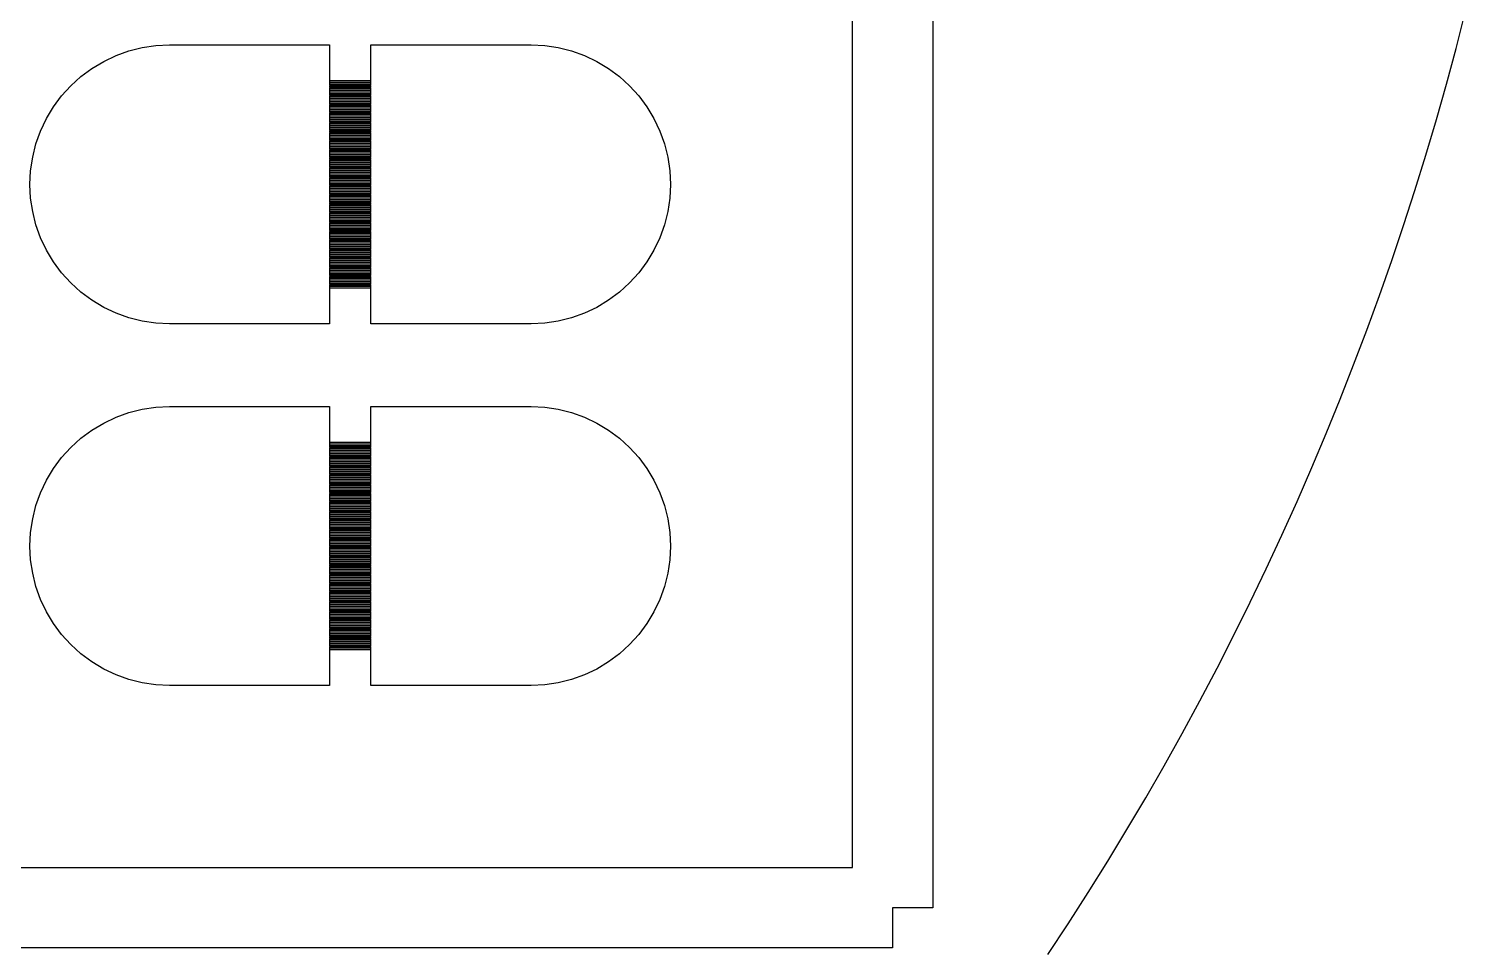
# Model space of a CAD drawing. Extents: x -21 to 129, y -39 to 111.
# Drawn here: x 91 to 126.75, y -5.58 to 17.37 of the extents above; entities that cross this region are included whole.
import ezdxf

# ---------------------------------------------------------------- set-up
doc = ezdxf.new("R2010")
doc.units = 0

msp = doc.modelspace()

# ---------------------------------------------------------------- linework, layer by layer
for p, q in [((113.5, 76.5), (113.5, -4.5)), ((111.5, -3.5), (111.5, 75.5)), ((126.523, 16.8851), (126.752, 17.7765)), ((93.1721, 16.7059), (93.4927, 16.8206)), ((93.4927, 16.8206), (93.823, 16.9033)), ((93.823, 16.9033), (94.1599, 16.9533)), ((94.1599, 16.9533), (94.5, 16.97)), ((94.5, 16.97), (98.485, 16.97)), ((98.485, 16.97), (98.485, 16.085)), ((99.515, 16.085), (99.515, 16.97)), ((99.515, 16.97), (103.5, 16.97)), ((103.5, 16.97), (103.84, 16.9533)), ((103.84, 16.9533), (104.177, 16.9033)), ((104.177, 16.9033), (104.507, 16.8206)), ((104.507, 16.8206), (104.828, 16.7059)), ((126.283, 15.9965), (126.523, 16.8851)), ((92.5722, 16.3852), (92.8643, 16.5603)), ((92.8643, 16.5603), (93.1721, 16.7059)), ((104.828, 16.7059), (105.136, 16.5603)), ((105.136, 16.5603), (105.428, 16.3852)), ((92.0463, 15.9537), (92.2987, 16.1823)), ((92.2987, 16.1823), (92.5722, 16.3852)), ((105.428, 16.3852), (105.701, 16.1823)), ((105.701, 16.1823), (105.954, 15.9537)), ((91.8177, 15.7013), (92.0463, 15.9537)), ((98.485, 16.085), (99.515, 16.085)), ((99.515, 16.075), (98.485, 16.075)), ((98.485, 16.075), (98.485, 16.045)), ((98.485, 16.045), (99.515, 16.045)), ((99.515, 16.035), (98.485, 16.035)), ((98.485, 16.035), (98.485, 16.005)), ((98.485, 16.005), (99.515, 16.005)), ((99.515, 15.995), (98.485, 15.995)), ((98.485, 15.995), (98.485, 15.965)), ((98.485, 15.965), (99.515, 15.965)), ((99.515, 15.955), (98.485, 15.955)), ((98.485, 15.955), (98.485, 15.925)), ((98.485, 15.925), (99.515, 15.925)), ((99.515, 15.915), (98.485, 15.915)), ((98.485, 15.915), (98.485, 15.885)), ((98.485, 15.885), (99.515, 15.885)), ((99.515, 15.875), (98.485, 15.875)), ((98.485, 15.875), (98.485, 15.845)), ((98.485, 15.845), (99.515, 15.845)), ((99.515, 15.835), (98.485, 15.835)), ((98.485, 15.835), (98.485, 15.805)), ((98.485, 15.805), (99.515, 15.805)), ((99.515, 15.795), (98.485, 15.795)), ((98.485, 15.795), (98.485, 15.765)), ((98.485, 15.765), (99.515, 15.765)), ((99.515, 15.755), (98.485, 15.755)), ((98.485, 15.755), (98.485, 15.725)), ((99.515, 16.045), (99.515, 16.075)), ((99.515, 16.005), (99.515, 16.035)), ((99.515, 15.965), (99.515, 15.995)), ((99.515, 15.925), (99.515, 15.955)), ((99.515, 15.885), (99.515, 15.915)), ((99.515, 15.845), (99.515, 15.875)), ((99.515, 15.805), (99.515, 15.835)), ((99.515, 15.765), (99.515, 15.795)), ((99.515, 15.725), (99.515, 15.755)), ((105.954, 15.9537), (106.182, 15.7013)), ((126.032, 15.111), (126.283, 15.9965)), ((91.4397, 15.1357), (91.6148, 15.4278)), ((91.6148, 15.4278), (91.8177, 15.7013)), ((98.485, 15.725), (99.515, 15.725)), ((99.515, 15.715), (98.485, 15.715)), ((98.485, 15.715), (98.485, 15.685)), ((98.485, 15.685), (99.515, 15.685)), ((99.515, 15.675), (98.485, 15.675)), ((98.485, 15.675), (98.485, 15.645)), ((98.485, 15.645), (99.515, 15.645)), ((99.515, 15.635), (98.485, 15.635)), ((98.485, 15.635), (98.485, 15.605)), ((98.485, 15.605), (99.515, 15.605)), ((99.515, 15.595), (98.485, 15.595)), ((98.485, 15.595), (98.485, 15.565)), ((98.485, 15.565), (99.515, 15.565)), ((99.515, 15.555), (98.485, 15.555)), ((98.485, 15.555), (98.485, 15.525)), ((98.485, 15.525), (99.515, 15.525)), ((99.515, 15.515), (98.485, 15.515)), ((98.485, 15.515), (98.485, 15.485)), ((98.485, 15.485), (99.515, 15.485)), ((99.515, 15.475), (98.485, 15.475)), ((98.485, 15.475), (98.485, 15.445)), ((98.485, 15.445), (99.515, 15.445)), ((99.515, 15.435), (98.485, 15.435)), ((98.485, 15.435), (98.485, 15.405)), ((98.485, 15.405), (99.515, 15.405)), ((99.515, 15.395), (98.485, 15.395)), ((98.485, 15.395), (98.485, 15.365)), ((99.515, 15.685), (99.515, 15.715)), ((99.515, 15.645), (99.515, 15.675)), ((99.515, 15.605), (99.515, 15.635)), ((99.515, 15.565), (99.515, 15.595)), ((99.515, 15.525), (99.515, 15.555)), ((99.515, 15.485), (99.515, 15.515)), ((99.515, 15.445), (99.515, 15.475)), ((99.515, 15.405), (99.515, 15.435)), ((99.515, 15.365), (99.515, 15.395)), ((106.182, 15.7013), (106.385, 15.4278)), ((106.385, 15.4278), (106.56, 15.1357)), ((91.2941, 14.8279), (91.4397, 15.1357)), ((98.485, 15.365), (99.515, 15.365)), ((99.515, 15.355), (98.485, 15.355)), ((98.485, 15.355), (98.485, 15.325)), ((98.485, 15.325), (99.515, 15.325)), ((99.515, 15.315), (98.485, 15.315)), ((98.485, 15.315), (98.485, 15.285)), ((98.485, 15.285), (99.515, 15.285)), ((99.515, 15.275), (98.485, 15.275)), ((98.485, 15.275), (98.485, 15.245)), ((98.485, 15.245), (99.515, 15.245)), ((99.515, 15.235), (98.485, 15.235)), ((98.485, 15.235), (98.485, 15.205)), ((98.485, 15.205), (99.515, 15.205)), ((99.515, 15.195), (98.485, 15.195)), ((98.485, 15.195), (98.485, 15.165)), ((98.485, 15.165), (99.515, 15.165)), ((99.515, 15.155), (98.485, 15.155)), ((98.485, 15.155), (98.485, 15.125)), ((98.485, 15.125), (99.515, 15.125)), ((99.515, 15.115), (98.485, 15.115)), ((98.485, 15.115), (98.485, 15.085)), ((98.485, 15.085), (99.515, 15.085)), ((99.515, 15.075), (98.485, 15.075)), ((98.485, 15.075), (98.485, 15.045)), ((98.485, 15.045), (99.515, 15.045)), ((99.515, 15.035), (98.485, 15.035)), ((98.485, 15.035), (98.485, 15.005)), ((99.515, 15.325), (99.515, 15.355)), ((99.515, 15.285), (99.515, 15.315)), ((99.515, 15.245), (99.515, 15.275)), ((99.515, 15.205), (99.515, 15.235)), ((99.515, 15.165), (99.515, 15.195)), ((99.515, 15.125), (99.515, 15.155)), ((99.515, 15.085), (99.515, 15.115)), ((99.515, 15.045), (99.515, 15.075)), ((99.515, 15.005), (99.515, 15.035)), ((106.56, 15.1357), (106.706, 14.8279)), ((125.771, 14.2286), (126.032, 15.111)), ((91.1794, 14.5073), (91.2941, 14.8279)), ((98.485, 15.005), (99.515, 15.005)), ((99.515, 14.995), (98.485, 14.995)), ((98.485, 14.995), (98.485, 14.965)), ((98.485, 14.965), (99.515, 14.965)), ((99.515, 14.955), (98.485, 14.955)), ((98.485, 14.955), (98.485, 14.925)), ((98.485, 14.925), (99.515, 14.925)), ((99.515, 14.915), (98.485, 14.915)), ((98.485, 14.915), (98.485, 14.885)), ((98.485, 14.885), (99.515, 14.885)), ((99.515, 14.875), (98.485, 14.875)), ((98.485, 14.875), (98.485, 14.845)), ((98.485, 14.845), (99.515, 14.845)), ((99.515, 14.835), (98.485, 14.835)), ((98.485, 14.835), (98.485, 14.805)), ((98.485, 14.805), (99.515, 14.805)), ((99.515, 14.795), (98.485, 14.795)), ((98.485, 14.795), (98.485, 14.765)), ((98.485, 14.765), (99.515, 14.765)), ((99.515, 14.755), (98.485, 14.755)), ((98.485, 14.755), (98.485, 14.725)), ((98.485, 14.725), (99.515, 14.725)), ((99.515, 14.715), (98.485, 14.715)), ((98.485, 14.715), (98.485, 14.685)), ((98.485, 14.685), (99.515, 14.685)), ((99.515, 14.675), (98.485, 14.675)), ((98.485, 14.675), (98.485, 14.645)), ((99.515, 14.965), (99.515, 14.995)), ((99.515, 14.925), (99.515, 14.955)), ((99.515, 14.885), (99.515, 14.915)), ((99.515, 14.845), (99.515, 14.875)), ((99.515, 14.805), (99.515, 14.835)), ((99.515, 14.765), (99.515, 14.795)), ((99.515, 14.725), (99.515, 14.755)), ((99.515, 14.685), (99.515, 14.715)), ((99.515, 14.645), (99.515, 14.675)), ((106.706, 14.8279), (106.821, 14.5073)), ((91.0967, 14.177), (91.1794, 14.5073)), ((98.485, 14.645), (99.515, 14.645)), ((99.515, 14.635), (98.485, 14.635)), ((98.485, 14.635), (98.485, 14.605)), ((98.485, 14.605), (99.515, 14.605)), ((99.515, 14.595), (98.485, 14.595)), ((98.485, 14.595), (98.485, 14.565)), ((98.485, 14.565), (99.515, 14.565)), ((99.515, 14.555), (98.485, 14.555)), ((98.485, 14.555), (98.485, 14.525)), ((98.485, 14.525), (99.515, 14.525)), ((99.515, 14.515), (98.485, 14.515)), ((98.485, 14.515), (98.485, 14.485)), ((98.485, 14.485), (99.515, 14.485)), ((99.515, 14.475), (98.485, 14.475)), ((98.485, 14.475), (98.485, 14.445)), ((98.485, 14.445), (99.515, 14.445)), ((99.515, 14.435), (98.485, 14.435)), ((98.485, 14.435), (98.485, 14.405)), ((98.485, 14.405), (99.515, 14.405)), ((99.515, 14.395), (98.485, 14.395)), ((98.485, 14.395), (98.485, 14.365)), ((98.485, 14.365), (99.515, 14.365)), ((99.515, 14.355), (98.485, 14.355)), ((98.485, 14.355), (98.485, 14.325)), ((98.485, 14.325), (99.515, 14.325)), ((99.515, 14.315), (98.485, 14.315)), ((98.485, 14.315), (98.485, 14.285)), ((99.515, 14.605), (99.515, 14.635)), ((99.515, 14.565), (99.515, 14.595)), ((99.515, 14.525), (99.515, 14.555)), ((99.515, 14.485), (99.515, 14.515)), ((99.515, 14.445), (99.515, 14.475)), ((99.515, 14.405), (99.515, 14.435)), ((99.515, 14.365), (99.515, 14.395)), ((99.515, 14.325), (99.515, 14.355)), ((99.515, 14.285), (99.515, 14.315)), ((106.821, 14.5073), (106.903, 14.177)), ((91.0467, 13.8401), (91.0967, 14.177)), ((98.485, 14.285), (99.515, 14.285)), ((99.515, 14.275), (98.485, 14.275)), ((98.485, 14.275), (98.485, 14.245)), ((98.485, 14.245), (99.515, 14.245)), ((99.515, 14.235), (98.485, 14.235)), ((98.485, 14.235), (98.485, 14.205)), ((98.485, 14.205), (99.515, 14.205)), ((99.515, 14.195), (98.485, 14.195)), ((98.485, 14.195), (98.485, 14.165)), ((98.485, 14.165), (99.515, 14.165)), ((99.515, 14.155), (98.485, 14.155)), ((98.485, 14.155), (98.485, 14.125)), ((98.485, 14.125), (99.515, 14.125)), ((99.515, 14.115), (98.485, 14.115)), ((98.485, 14.115), (98.485, 14.085)), ((98.485, 14.085), (99.515, 14.085)), ((99.515, 14.075), (98.485, 14.075)), ((98.485, 14.075), (98.485, 14.045)), ((98.485, 14.045), (99.515, 14.045)), ((99.515, 14.035), (98.485, 14.035)), ((98.485, 14.035), (98.485, 14.005)), ((98.485, 14.005), (99.515, 14.005)), ((99.515, 13.995), (98.485, 13.995)), ((98.485, 13.995), (98.485, 13.965)), ((98.485, 13.965), (99.515, 13.965)), ((99.515, 13.955), (98.485, 13.955)), ((98.485, 13.955), (98.485, 13.925)), ((99.515, 14.245), (99.515, 14.275)), ((99.515, 14.205), (99.515, 14.235)), ((99.515, 14.165), (99.515, 14.195)), ((99.515, 14.125), (99.515, 14.155)), ((99.515, 14.085), (99.515, 14.115)), ((99.515, 14.045), (99.515, 14.075)), ((99.515, 14.005), (99.515, 14.035)), ((99.515, 13.965), (99.515, 13.995)), ((99.515, 13.925), (99.515, 13.955)), ((106.903, 14.177), (106.953, 13.8401)), ((125.498, 13.3495), (125.771, 14.2286)), ((91.03, 13.5), (91.0467, 13.8401)), ((98.485, 13.925), (99.515, 13.925)), ((99.515, 13.915), (98.485, 13.915)), ((98.485, 13.915), (98.485, 13.885)), ((98.485, 13.885), (99.515, 13.885)), ((99.515, 13.875), (98.485, 13.875)), ((98.485, 13.875), (98.485, 13.845)), ((98.485, 13.845), (99.515, 13.845)), ((99.515, 13.835), (98.485, 13.835)), ((98.485, 13.835), (98.485, 13.805)), ((98.485, 13.805), (99.515, 13.805)), ((99.515, 13.795), (98.485, 13.795)), ((98.485, 13.795), (98.485, 13.765)), ((98.485, 13.765), (99.515, 13.765)), ((99.515, 13.755), (98.485, 13.755)), ((98.485, 13.755), (98.485, 13.725)), ((98.485, 13.725), (99.515, 13.725)), ((99.515, 13.715), (98.485, 13.715)), ((98.485, 13.715), (98.485, 13.685)), ((98.485, 13.685), (99.515, 13.685)), ((99.515, 13.675), (98.485, 13.675)), ((98.485, 13.675), (98.485, 13.645)), ((98.485, 13.645), (99.515, 13.645)), ((99.515, 13.635), (98.485, 13.635)), ((98.485, 13.635), (98.485, 13.605)), ((98.485, 13.605), (99.515, 13.605)), ((99.515, 13.595), (98.485, 13.595)), ((98.485, 13.595), (98.485, 13.565)), ((99.515, 13.885), (99.515, 13.915)), ((99.515, 13.845), (99.515, 13.875)), ((99.515, 13.805), (99.515, 13.835)), ((99.515, 13.765), (99.515, 13.795)), ((99.515, 13.725), (99.515, 13.755)), ((99.515, 13.685), (99.515, 13.715)), ((99.515, 13.645), (99.515, 13.675)), ((99.515, 13.605), (99.515, 13.635)), ((99.515, 13.565), (99.515, 13.595)), ((106.953, 13.8401), (106.97, 13.5)), ((91.0467, 13.1599), (91.03, 13.5)), ((98.485, 13.565), (99.515, 13.565)), ((99.515, 13.555), (98.485, 13.555)), ((98.485, 13.555), (98.485, 13.525)), ((98.485, 13.525), (99.515, 13.525)), ((99.515, 13.515), (98.485, 13.515)), ((98.485, 13.515), (98.485, 13.485)), ((98.485, 13.485), (99.515, 13.485)), ((99.515, 13.475), (98.485, 13.475)), ((98.485, 13.475), (98.485, 13.445)), ((98.485, 13.445), (99.515, 13.445)), ((99.515, 13.435), (98.485, 13.435)), ((98.485, 13.435), (98.485, 13.405)), ((98.485, 13.405), (99.515, 13.405)), ((99.515, 13.395), (98.485, 13.395)), ((98.485, 13.395), (98.485, 13.365)), ((98.485, 13.365), (99.515, 13.365)), ((99.515, 13.355), (98.485, 13.355)), ((98.485, 13.355), (98.485, 13.325)), ((98.485, 13.325), (99.515, 13.325)), ((99.515, 13.315), (98.485, 13.315)), ((98.485, 13.315), (98.485, 13.285)), ((98.485, 13.285), (99.515, 13.285)), ((99.515, 13.275), (98.485, 13.275)), ((98.485, 13.275), (98.485, 13.245)), ((98.485, 13.245), (99.515, 13.245)), ((99.515, 13.235), (98.485, 13.235)), ((98.485, 13.235), (98.485, 13.205)), ((99.515, 13.525), (99.515, 13.555)), ((99.515, 13.485), (99.515, 13.515)), ((99.515, 13.445), (99.515, 13.475)), ((99.515, 13.405), (99.515, 13.435)), ((99.515, 13.365), (99.515, 13.395)), ((99.515, 13.325), (99.515, 13.355)), ((99.515, 13.285), (99.515, 13.315)), ((99.515, 13.245), (99.515, 13.275)), ((99.515, 13.205), (99.515, 13.235)), ((106.97, 13.5), (106.953, 13.1599)), ((125.215, 12.4739), (125.498, 13.3495)), ((91.0967, 12.823), (91.0467, 13.1599)), ((98.485, 13.205), (99.515, 13.205)), ((99.515, 13.195), (98.485, 13.195)), ((98.485, 13.195), (98.485, 13.165)), ((98.485, 13.165), (99.515, 13.165)), ((99.515, 13.155), (98.485, 13.155)), ((98.485, 13.155), (98.485, 13.125)), ((98.485, 13.125), (99.515, 13.125)), ((99.515, 13.115), (98.485, 13.115)), ((98.485, 13.115), (98.485, 13.085)), ((98.485, 13.085), (99.515, 13.085)), ((99.515, 13.075), (98.485, 13.075)), ((98.485, 13.075), (98.485, 13.045)), ((98.485, 13.045), (99.515, 13.045)), ((99.515, 13.035), (98.485, 13.035)), ((98.485, 13.035), (98.485, 13.005)), ((98.485, 13.005), (99.515, 13.005)), ((99.515, 12.995), (98.485, 12.995)), ((98.485, 12.995), (98.485, 12.965)), ((98.485, 12.965), (99.515, 12.965)), ((99.515, 12.955), (98.485, 12.955)), ((98.485, 12.955), (98.485, 12.925)), ((98.485, 12.925), (99.515, 12.925)), ((99.515, 12.915), (98.485, 12.915)), ((98.485, 12.915), (98.485, 12.885)), ((98.485, 12.885), (99.515, 12.885)), ((99.515, 12.875), (98.485, 12.875)), ((98.485, 12.875), (98.485, 12.845)), ((99.515, 13.165), (99.515, 13.195)), ((99.515, 13.125), (99.515, 13.155)), ((99.515, 13.085), (99.515, 13.115)), ((99.515, 13.045), (99.515, 13.075)), ((99.515, 13.005), (99.515, 13.035)), ((99.515, 12.965), (99.515, 12.995)), ((99.515, 12.925), (99.515, 12.955)), ((99.515, 12.885), (99.515, 12.915)), ((99.515, 12.845), (99.515, 12.875)), ((106.953, 13.1599), (106.903, 12.823)), ((91.1794, 12.4927), (91.0967, 12.823)), ((98.485, 12.845), (99.515, 12.845)), ((99.515, 12.835), (98.485, 12.835)), ((98.485, 12.835), (98.485, 12.805)), ((98.485, 12.805), (99.515, 12.805)), ((99.515, 12.795), (98.485, 12.795)), ((98.485, 12.795), (98.485, 12.765)), ((98.485, 12.765), (99.515, 12.765)), ((99.515, 12.755), (98.485, 12.755)), ((98.485, 12.755), (98.485, 12.725)), ((98.485, 12.725), (99.515, 12.725)), ((99.515, 12.715), (98.485, 12.715)), ((98.485, 12.715), (98.485, 12.685)), ((98.485, 12.685), (99.515, 12.685)), ((99.515, 12.675), (98.485, 12.675)), ((98.485, 12.675), (98.485, 12.645)), ((98.485, 12.645), (99.515, 12.645)), ((99.515, 12.635), (98.485, 12.635)), ((98.485, 12.635), (98.485, 12.605)), ((98.485, 12.605), (99.515, 12.605)), ((99.515, 12.595), (98.485, 12.595)), ((98.485, 12.595), (98.485, 12.565)), ((98.485, 12.565), (99.515, 12.565)), ((99.515, 12.555), (98.485, 12.555)), ((98.485, 12.555), (98.485, 12.525)), ((98.485, 12.525), (99.515, 12.525)), ((99.515, 12.515), (98.485, 12.515)), ((98.485, 12.515), (98.485, 12.485)), ((99.515, 12.805), (99.515, 12.835)), ((99.515, 12.765), (99.515, 12.795)), ((99.515, 12.725), (99.515, 12.755)), ((99.515, 12.685), (99.515, 12.715)), ((99.515, 12.645), (99.515, 12.675)), ((99.515, 12.605), (99.515, 12.635)), ((99.515, 12.565), (99.515, 12.595)), ((99.515, 12.525), (99.515, 12.555)), ((99.515, 12.485), (99.515, 12.515)), ((106.903, 12.823), (106.821, 12.4927)), ((91.2941, 12.1721), (91.1794, 12.4927)), ((91.4397, 11.8643), (91.2941, 12.1721)), ((98.485, 12.485), (99.515, 12.485)), ((99.515, 12.475), (98.485, 12.475)), ((98.485, 12.475), (98.485, 12.445)), ((98.485, 12.445), (99.515, 12.445)), ((99.515, 12.435), (98.485, 12.435)), ((98.485, 12.435), (98.485, 12.405)), ((98.485, 12.405), (99.515, 12.405)), ((99.515, 12.395), (98.485, 12.395)), ((98.485, 12.395), (98.485, 12.365)), ((98.485, 12.365), (99.515, 12.365)), ((99.515, 12.355), (98.485, 12.355)), ((98.485, 12.355), (98.485, 12.325)), ((98.485, 12.325), (99.515, 12.325)), ((99.515, 12.315), (98.485, 12.315)), ((98.485, 12.315), (98.485, 12.285)), ((98.485, 12.285), (99.515, 12.285)), ((99.515, 12.275), (98.485, 12.275)), ((98.485, 12.275), (98.485, 12.245)), ((98.485, 12.245), (99.515, 12.245)), ((99.515, 12.235), (98.485, 12.235)), ((98.485, 12.235), (98.485, 12.205)), ((98.485, 12.205), (99.515, 12.205)), ((99.515, 12.195), (98.485, 12.195)), ((98.485, 12.195), (98.485, 12.165)), ((98.485, 12.165), (99.515, 12.165)), ((99.515, 12.445), (99.515, 12.475)), ((99.515, 12.405), (99.515, 12.435)), ((99.515, 12.365), (99.515, 12.395)), ((99.515, 12.325), (99.515, 12.355)), ((99.515, 12.285), (99.515, 12.315)), ((99.515, 12.245), (99.515, 12.275)), ((99.515, 12.205), (99.515, 12.235)), ((99.515, 12.165), (99.515, 12.195)), ((106.706, 12.1721), (106.56, 11.8643)), ((106.821, 12.4927), (106.706, 12.1721)), ((124.921, 11.6017), (125.215, 12.4739)), ((91.6148, 11.5722), (91.4397, 11.8643)), ((99.515, 12.155), (98.485, 12.155)), ((98.485, 12.155), (98.485, 12.125)), ((98.485, 12.125), (99.515, 12.125)), ((99.515, 12.115), (98.485, 12.115)), ((98.485, 12.115), (98.485, 12.085)), ((98.485, 12.085), (99.515, 12.085)), ((99.515, 12.075), (98.485, 12.075)), ((98.485, 12.075), (98.485, 12.045)), ((98.485, 12.045), (99.515, 12.045)), ((99.515, 12.035), (98.485, 12.035)), ((98.485, 12.035), (98.485, 12.005)), ((98.485, 12.005), (99.515, 12.005)), ((99.515, 11.995), (98.485, 11.995)), ((98.485, 11.995), (98.485, 11.965)), ((98.485, 11.965), (99.515, 11.965)), ((99.515, 11.955), (98.485, 11.955)), ((98.485, 11.955), (98.485, 11.925)), ((98.485, 11.925), (99.515, 11.925)), ((99.515, 11.915), (98.485, 11.915)), ((98.485, 11.915), (98.485, 11.885)), ((98.485, 11.885), (99.515, 11.885)), ((99.515, 11.875), (98.485, 11.875)), ((98.485, 11.875), (98.485, 11.845)), ((98.485, 11.845), (99.515, 11.845)), ((99.515, 11.835), (98.485, 11.835)), ((98.485, 11.835), (98.485, 11.805)), ((98.485, 11.805), (99.515, 11.805)), ((99.515, 12.125), (99.515, 12.155)), ((99.515, 12.085), (99.515, 12.115)), ((99.515, 12.045), (99.515, 12.075)), ((99.515, 12.005), (99.515, 12.035)), ((99.515, 11.965), (99.515, 11.995)), ((99.515, 11.925), (99.515, 11.955)), ((99.515, 11.885), (99.515, 11.915)), ((99.515, 11.845), (99.515, 11.875)), ((99.515, 11.805), (99.515, 11.835)), ((106.56, 11.8643), (106.385, 11.5722)), ((91.8177, 11.2987), (91.6148, 11.5722)), ((99.515, 11.795), (98.485, 11.795)), ((98.485, 11.795), (98.485, 11.765)), ((98.485, 11.765), (99.515, 11.765)), ((99.515, 11.755), (98.485, 11.755)), ((98.485, 11.755), (98.485, 11.725)), ((98.485, 11.725), (99.515, 11.725)), ((99.515, 11.715), (98.485, 11.715)), ((98.485, 11.715), (98.485, 11.685)), ((98.485, 11.685), (99.515, 11.685)), ((99.515, 11.675), (98.485, 11.675)), ((98.485, 11.675), (98.485, 11.645)), ((98.485, 11.645), (99.515, 11.645)), ((99.515, 11.635), (98.485, 11.635)), ((98.485, 11.635), (98.485, 11.605)), ((98.485, 11.605), (99.515, 11.605)), ((99.515, 11.595), (98.485, 11.595)), ((98.485, 11.595), (98.485, 11.565)), ((98.485, 11.565), (99.515, 11.565)), ((99.515, 11.555), (98.485, 11.555)), ((98.485, 11.555), (98.485, 11.525)), ((98.485, 11.525), (99.515, 11.525)), ((99.515, 11.515), (98.485, 11.515)), ((98.485, 11.515), (98.485, 11.485)), ((98.485, 11.485), (99.515, 11.485)), ((99.515, 11.475), (98.485, 11.475)), ((98.485, 11.475), (98.485, 11.445)), ((98.485, 11.445), (99.515, 11.445)), ((99.515, 11.765), (99.515, 11.795)), ((99.515, 11.725), (99.515, 11.755)), ((99.515, 11.685), (99.515, 11.715)), ((99.515, 11.645), (99.515, 11.675)), ((99.515, 11.605), (99.515, 11.635)), ((99.515, 11.565), (99.515, 11.595)), ((99.515, 11.525), (99.515, 11.555)), ((99.515, 11.485), (99.515, 11.515)), ((99.515, 11.445), (99.515, 11.475)), ((106.385, 11.5722), (106.182, 11.2987)), ((124.616, 10.7332), (124.921, 11.6017)), ((92.0463, 11.0463), (91.8177, 11.2987)), ((99.515, 11.435), (98.485, 11.435)), ((98.485, 11.435), (98.485, 11.405)), ((98.485, 11.405), (99.515, 11.405)), ((99.515, 11.395), (98.485, 11.395)), ((98.485, 11.395), (98.485, 11.365)), ((98.485, 11.365), (99.515, 11.365)), ((99.515, 11.355), (98.485, 11.355)), ((98.485, 11.355), (98.485, 11.325)), ((98.485, 11.325), (99.515, 11.325)), ((99.515, 11.315), (98.485, 11.315)), ((98.485, 11.315), (98.485, 11.285)), ((98.485, 11.285), (99.515, 11.285)), ((99.515, 11.275), (98.485, 11.275)), ((98.485, 11.275), (98.485, 11.245)), ((98.485, 11.245), (99.515, 11.245)), ((99.515, 11.235), (98.485, 11.235)), ((98.485, 11.235), (98.485, 11.205)), ((98.485, 11.205), (99.515, 11.205)), ((99.515, 11.195), (98.485, 11.195)), ((98.485, 11.195), (98.485, 11.165)), ((98.485, 11.165), (99.515, 11.165)), ((99.515, 11.155), (98.485, 11.155)), ((98.485, 11.155), (98.485, 11.125)), ((98.485, 11.125), (99.515, 11.125)), ((99.515, 11.115), (98.485, 11.115)), ((98.485, 11.115), (98.485, 11.085)), ((98.485, 11.085), (99.515, 11.085)), ((99.515, 11.405), (99.515, 11.435)), ((99.515, 11.365), (99.515, 11.395)), ((99.515, 11.325), (99.515, 11.355)), ((99.515, 11.285), (99.515, 11.315)), ((99.515, 11.245), (99.515, 11.275)), ((99.515, 11.205), (99.515, 11.235)), ((99.515, 11.165), (99.515, 11.195)), ((99.515, 11.125), (99.515, 11.155)), ((99.515, 11.085), (99.515, 11.115)), ((106.182, 11.2987), (105.954, 11.0463)), ((92.2987, 10.8177), (92.0463, 11.0463)), ((92.5722, 10.6148), (92.2987, 10.8177)), ((99.515, 11.075), (98.485, 11.075)), ((98.485, 11.075), (98.485, 11.045)), ((98.485, 11.045), (99.515, 11.045)), ((99.515, 11.035), (98.485, 11.035)), ((98.485, 11.035), (98.485, 11.005)), ((98.485, 11.005), (99.515, 11.005)), ((99.515, 10.995), (98.485, 10.995)), ((98.485, 10.995), (98.485, 10.965)), ((98.485, 10.965), (99.515, 10.965)), ((99.515, 10.955), (98.485, 10.955)), ((98.485, 10.955), (98.485, 10.925)), ((98.485, 10.925), (99.515, 10.925)), ((99.515, 10.915), (98.485, 10.915)), ((98.485, 10.915), (98.485, 10.03)), ((99.515, 11.045), (99.515, 11.075)), ((99.515, 11.005), (99.515, 11.035)), ((99.515, 10.965), (99.515, 10.995)), ((99.515, 10.925), (99.515, 10.955)), ((99.515, 10.03), (99.515, 10.915)), ((105.701, 10.8177), (105.428, 10.6148)), ((105.954, 11.0463), (105.701, 10.8177)), ((124.3, 9.86859), (124.616, 10.7332)), ((92.8643, 10.4397), (92.5722, 10.6148)), ((93.1721, 10.2941), (92.8643, 10.4397)), ((105.136, 10.4397), (104.828, 10.2941)), ((105.428, 10.6148), (105.136, 10.4397)), ((93.4927, 10.1794), (93.1721, 10.2941)), ((93.823, 10.0967), (93.4927, 10.1794)), ((94.1599, 10.0467), (93.823, 10.0967)), ((94.5, 10.03), (94.1599, 10.0467)), ((98.485, 10.03), (94.5, 10.03)), ((103.5, 10.03), (99.515, 10.03)), ((103.84, 10.0467), (103.5, 10.03)), ((104.177, 10.0967), (103.84, 10.0467)), ((104.507, 10.1794), (104.177, 10.0967)), ((104.828, 10.2941), (104.507, 10.1794)), ((123.974, 9.00786), (124.3, 9.86859)), ((123.638, 8.1512), (123.974, 9.00786)), ((93.4927, 7.82057), (93.823, 7.90332)), ((93.823, 7.90332), (94.1599, 7.95328)), ((94.1599, 7.95328), (94.5, 7.96999)), ((94.5, 7.96999), (98.485, 7.96999)), ((98.485, 7.96999), (98.485, 7.08499)), ((99.515, 7.08499), (99.515, 7.96999)), ((99.515, 7.96999), (103.5, 7.96999)), ((103.5, 7.96999), (103.84, 7.95328)), ((103.84, 7.95328), (104.177, 7.90332)), ((104.177, 7.90332), (104.507, 7.82057)), ((123.291, 7.29874), (123.638, 8.1512)), ((92.5722, 7.38519), (92.8643, 7.56026)), ((92.8643, 7.56026), (93.1721, 7.70586)), ((93.1721, 7.70586), (93.4927, 7.82057)), ((104.507, 7.82057), (104.828, 7.70586)), ((104.828, 7.70586), (105.136, 7.56026)), ((105.136, 7.56026), (105.428, 7.38519)), ((92.0463, 6.95366), (92.2987, 7.18234)), ((92.2987, 7.18234), (92.5722, 7.38519)), ((105.428, 7.38519), (105.701, 7.18234)), ((105.701, 7.18234), (105.954, 6.95366)), ((122.934, 6.45059), (123.291, 7.29874)), ((91.8177, 6.70134), (92.0463, 6.95366)), ((98.485, 7.08499), (99.515, 7.08499)), ((99.515, 7.075), (98.485, 7.075)), ((98.485, 7.075), (98.485, 7.045)), ((98.485, 7.045), (99.515, 7.045)), ((99.515, 7.03499), (98.485, 7.03499)), ((98.485, 7.03499), (98.485, 7.00499)), ((98.485, 7.00499), (99.515, 7.00499)), ((99.515, 6.995), (98.485, 6.995)), ((98.485, 6.995), (98.485, 6.965)), ((98.485, 6.965), (99.515, 6.965)), ((99.515, 6.95499), (98.485, 6.95499)), ((98.485, 6.95499), (98.485, 6.92499)), ((98.485, 6.92499), (99.515, 6.92499)), ((99.515, 6.91499), (98.485, 6.91499)), ((98.485, 6.91499), (98.485, 6.88499)), ((98.485, 6.88499), (99.515, 6.88499)), ((99.515, 6.875), (98.485, 6.875)), ((98.485, 6.875), (98.485, 6.84499)), ((98.485, 6.84499), (99.515, 6.84499)), ((99.515, 6.83499), (98.485, 6.83499)), ((98.485, 6.83499), (98.485, 6.80499)), ((98.485, 6.80499), (99.515, 6.80499)), ((99.515, 6.795), (98.485, 6.795)), ((98.485, 6.795), (98.485, 6.765)), ((99.515, 7.045), (99.515, 7.075)), ((99.515, 7.00499), (99.515, 7.03499)), ((99.515, 6.965), (99.515, 6.995)), ((99.515, 6.92499), (99.515, 6.95499)), ((99.515, 6.88499), (99.515, 6.91499)), ((99.515, 6.84499), (99.515, 6.875)), ((99.515, 6.80499), (99.515, 6.83499)), ((99.515, 6.765), (99.515, 6.795)), ((105.954, 6.95366), (106.182, 6.70134)), ((91.6148, 6.42783), (91.8177, 6.70134)), ((98.485, 6.765), (99.515, 6.765)), ((99.515, 6.75499), (98.485, 6.75499)), ((98.485, 6.75499), (98.485, 6.72499)), ((98.485, 6.72499), (99.515, 6.72499)), ((99.515, 6.715), (98.485, 6.715)), ((98.485, 6.715), (98.485, 6.685)), ((98.485, 6.685), (99.515, 6.685)), ((99.515, 6.67499), (98.485, 6.67499)), ((98.485, 6.67499), (98.485, 6.64499)), ((98.485, 6.64499), (99.515, 6.64499)), ((99.515, 6.63499), (98.485, 6.63499)), ((98.485, 6.63499), (98.485, 6.605)), ((98.485, 6.605), (99.515, 6.605)), ((99.515, 6.59499), (98.485, 6.59499)), ((98.485, 6.59499), (98.485, 6.56499)), ((98.485, 6.56499), (99.515, 6.56499)), ((99.515, 6.55499), (98.485, 6.55499)), ((98.485, 6.55499), (98.485, 6.52499)), ((98.485, 6.52499), (99.515, 6.52499)), ((99.515, 6.515), (98.485, 6.515)), ((98.485, 6.515), (98.485, 6.48499)), ((98.485, 6.48499), (99.515, 6.48499)), ((99.515, 6.47499), (98.485, 6.47499)), ((98.485, 6.47499), (98.485, 6.44499)), ((98.485, 6.44499), (99.515, 6.44499)), ((99.515, 6.72499), (99.515, 6.75499)), ((99.515, 6.685), (99.515, 6.715)), ((99.515, 6.64499), (99.515, 6.67499)), ((99.515, 6.605), (99.515, 6.63499)), ((99.515, 6.56499), (99.515, 6.59499)), ((99.515, 6.52499), (99.515, 6.55499)), ((99.515, 6.48499), (99.515, 6.515)), ((99.515, 6.44499), (99.515, 6.47499)), ((106.182, 6.70134), (106.385, 6.42783)), ((122.566, 5.60689), (122.934, 6.45059)), ((91.2941, 5.82791), (91.4397, 6.13574)), ((91.4397, 6.13574), (91.6148, 6.42783)), ((99.515, 6.435), (98.485, 6.435)), ((98.485, 6.435), (98.485, 6.405)), ((98.485, 6.405), (99.515, 6.405)), ((99.515, 6.39499), (98.485, 6.39499)), ((98.485, 6.39499), (98.485, 6.36499)), ((98.485, 6.36499), (99.515, 6.36499)), ((99.515, 6.355), (98.485, 6.355)), ((98.485, 6.355), (98.485, 6.325)), ((98.485, 6.325), (99.515, 6.325)), ((99.515, 6.31499), (98.485, 6.31499)), ((98.485, 6.31499), (98.485, 6.28499)), ((98.485, 6.28499), (99.515, 6.28499)), ((99.515, 6.27499), (98.485, 6.27499)), ((98.485, 6.27499), (98.485, 6.245)), ((98.485, 6.245), (99.515, 6.245)), ((99.515, 6.23499), (98.485, 6.23499)), ((98.485, 6.23499), (98.485, 6.20499)), ((98.485, 6.20499), (99.515, 6.20499)), ((99.515, 6.19499), (98.485, 6.19499)), ((98.485, 6.19499), (98.485, 6.16499)), ((98.485, 6.16499), (99.515, 6.16499)), ((99.515, 6.155), (98.485, 6.155)), ((98.485, 6.155), (98.485, 6.125)), ((98.485, 6.125), (99.515, 6.125)), ((99.515, 6.11499), (98.485, 6.11499)), ((98.485, 6.11499), (98.485, 6.08499)), ((98.485, 6.08499), (99.515, 6.08499)), ((99.515, 6.405), (99.515, 6.435)), ((99.515, 6.36499), (99.515, 6.39499)), ((99.515, 6.325), (99.515, 6.355)), ((99.515, 6.28499), (99.515, 6.31499)), ((99.515, 6.245), (99.515, 6.27499)), ((99.515, 6.20499), (99.515, 6.23499)), ((99.515, 6.16499), (99.515, 6.19499)), ((99.515, 6.125), (99.515, 6.155)), ((99.515, 6.08499), (99.515, 6.11499)), ((106.385, 6.42783), (106.56, 6.13574)), ((106.56, 6.13574), (106.706, 5.82791)), ((91.1794, 5.50728), (91.2941, 5.82791)), ((99.515, 6.075), (98.485, 6.075)), ((98.485, 6.075), (98.485, 6.045)), ((98.485, 6.045), (99.515, 6.045)), ((99.515, 6.03499), (98.485, 6.03499)), ((98.485, 6.03499), (98.485, 6.00499)), ((98.485, 6.00499), (99.515, 6.00499)), ((99.515, 5.995), (98.485, 5.995)), ((98.485, 5.995), (98.485, 5.965)), ((98.485, 5.965), (99.515, 5.965)), ((99.515, 5.95499), (98.485, 5.95499)), ((98.485, 5.95499), (98.485, 5.92499)), ((98.485, 5.92499), (99.515, 5.92499)), ((99.515, 5.91499), (98.485, 5.91499)), ((98.485, 5.91499), (98.485, 5.88499)), ((98.485, 5.88499), (99.515, 5.88499)), ((99.515, 5.875), (98.485, 5.875)), ((98.485, 5.875), (98.485, 5.84499)), ((98.485, 5.84499), (99.515, 5.84499)), ((99.515, 5.83499), (98.485, 5.83499)), ((98.485, 5.83499), (98.485, 5.80499)), ((98.485, 5.80499), (99.515, 5.80499)), ((99.515, 5.795), (98.485, 5.795)), ((98.485, 5.795), (98.485, 5.765)), ((98.485, 5.765), (99.515, 5.765)), ((99.515, 5.75499), (98.485, 5.75499)), ((98.485, 5.75499), (98.485, 5.72499)), ((98.485, 5.72499), (99.515, 5.72499)), ((99.515, 6.045), (99.515, 6.075)), ((99.515, 6.00499), (99.515, 6.03499)), ((99.515, 5.965), (99.515, 5.995)), ((99.515, 5.92499), (99.515, 5.95499)), ((99.515, 5.88499), (99.515, 5.91499)), ((99.515, 5.84499), (99.515, 5.875)), ((99.515, 5.80499), (99.515, 5.83499)), ((99.515, 5.765), (99.515, 5.795)), ((99.515, 5.72499), (99.515, 5.75499)), ((106.706, 5.82791), (106.821, 5.50728)), ((91.0967, 5.17696), (91.1794, 5.50728)), ((99.515, 5.715), (98.485, 5.715)), ((98.485, 5.715), (98.485, 5.685)), ((98.485, 5.685), (99.515, 5.685)), ((99.515, 5.67499), (98.485, 5.67499)), ((98.485, 5.67499), (98.485, 5.64499)), ((98.485, 5.64499), (99.515, 5.64499)), ((99.515, 5.63499), (98.485, 5.63499)), ((98.485, 5.63499), (98.485, 5.605)), ((98.485, 5.605), (99.515, 5.605)), ((99.515, 5.59499), (98.485, 5.59499)), ((98.485, 5.59499), (98.485, 5.56499)), ((98.485, 5.56499), (99.515, 5.56499)), ((99.515, 5.55499), (98.485, 5.55499)), ((98.485, 5.55499), (98.485, 5.52499)), ((98.485, 5.52499), (99.515, 5.52499)), ((99.515, 5.515), (98.485, 5.515)), ((98.485, 5.515), (98.485, 5.48499)), ((98.485, 5.48499), (99.515, 5.48499)), ((99.515, 5.47499), (98.485, 5.47499)), ((98.485, 5.47499), (98.485, 5.44499)), ((98.485, 5.44499), (99.515, 5.44499)), ((99.515, 5.435), (98.485, 5.435)), ((98.485, 5.435), (98.485, 5.405)), ((98.485, 5.405), (99.515, 5.405)), ((99.515, 5.39499), (98.485, 5.39499)), ((98.485, 5.39499), (98.485, 5.36499)), ((98.485, 5.36499), (99.515, 5.36499)), ((99.515, 5.685), (99.515, 5.715)), ((99.515, 5.64499), (99.515, 5.67499)), ((99.515, 5.605), (99.515, 5.63499)), ((99.515, 5.56499), (99.515, 5.59499)), ((99.515, 5.52499), (99.515, 5.55499)), ((99.515, 5.48499), (99.515, 5.515)), ((99.515, 5.44499), (99.515, 5.47499)), ((99.515, 5.405), (99.515, 5.435)), ((99.515, 5.36499), (99.515, 5.39499)), ((106.821, 5.50728), (106.903, 5.17696)), ((122.188, 4.76778), (122.566, 5.60689)), ((91.0467, 4.84012), (91.0967, 5.17696)), ((99.515, 5.355), (98.485, 5.355)), ((98.485, 5.355), (98.485, 5.325)), ((98.485, 5.325), (99.515, 5.325)), ((99.515, 5.31499), (98.485, 5.31499)), ((98.485, 5.31499), (98.485, 5.28499)), ((98.485, 5.28499), (99.515, 5.28499)), ((99.515, 5.27499), (98.485, 5.27499)), ((98.485, 5.27499), (98.485, 5.245)), ((98.485, 5.245), (99.515, 5.245)), ((99.515, 5.23499), (98.485, 5.23499)), ((98.485, 5.23499), (98.485, 5.20499)), ((98.485, 5.20499), (99.515, 5.20499)), ((99.515, 5.19499), (98.485, 5.19499)), ((98.485, 5.19499), (98.485, 5.16499)), ((98.485, 5.16499), (99.515, 5.16499)), ((99.515, 5.155), (98.485, 5.155)), ((98.485, 5.155), (98.485, 5.125)), ((98.485, 5.125), (99.515, 5.125)), ((99.515, 5.11499), (98.485, 5.11499)), ((98.485, 5.11499), (98.485, 5.08499)), ((98.485, 5.08499), (99.515, 5.08499)), ((99.515, 5.075), (98.485, 5.075)), ((98.485, 5.075), (98.485, 5.045)), ((98.485, 5.045), (99.515, 5.045)), ((99.515, 5.03499), (98.485, 5.03499)), ((98.485, 5.03499), (98.485, 5.00499)), ((99.515, 5.325), (99.515, 5.355)), ((99.515, 5.28499), (99.515, 5.31499)), ((99.515, 5.245), (99.515, 5.27499)), ((99.515, 5.20499), (99.515, 5.23499)), ((99.515, 5.16499), (99.515, 5.19499)), ((99.515, 5.125), (99.515, 5.155)), ((99.515, 5.08499), (99.515, 5.11499)), ((99.515, 5.045), (99.515, 5.075)), ((99.515, 5.00499), (99.515, 5.03499)), ((106.903, 5.17696), (106.953, 4.84012)), ((91.03, 4.5), (91.0467, 4.84012)), ((98.485, 5.00499), (99.515, 5.00499)), ((99.515, 4.995), (98.485, 4.995)), ((98.485, 4.995), (98.485, 4.965)), ((98.485, 4.965), (99.515, 4.965)), ((99.515, 4.95499), (98.485, 4.95499)), ((98.485, 4.95499), (98.485, 4.92499)), ((98.485, 4.92499), (99.515, 4.92499)), ((99.515, 4.91499), (98.485, 4.91499)), ((98.485, 4.91499), (98.485, 4.88499)), ((98.485, 4.88499), (99.515, 4.88499)), ((99.515, 4.875), (98.485, 4.875)), ((98.485, 4.875), (98.485, 4.84499)), ((98.485, 4.84499), (99.515, 4.84499)), ((99.515, 4.83499), (98.485, 4.83499)), ((98.485, 4.83499), (98.485, 4.80499)), ((98.485, 4.80499), (99.515, 4.80499)), ((99.515, 4.795), (98.485, 4.795)), ((98.485, 4.795), (98.485, 4.765)), ((98.485, 4.765), (99.515, 4.765)), ((99.515, 4.75499), (98.485, 4.75499)), ((98.485, 4.75499), (98.485, 4.72499)), ((98.485, 4.72499), (99.515, 4.72499)), ((99.515, 4.715), (98.485, 4.715)), ((98.485, 4.715), (98.485, 4.685)), ((98.485, 4.685), (99.515, 4.685)), ((99.515, 4.67499), (98.485, 4.67499)), ((98.485, 4.67499), (98.485, 4.64499)), ((99.515, 4.965), (99.515, 4.995)), ((99.515, 4.92499), (99.515, 4.95499)), ((99.515, 4.88499), (99.515, 4.91499)), ((99.515, 4.84499), (99.515, 4.875)), ((99.515, 4.80499), (99.515, 4.83499)), ((99.515, 4.765), (99.515, 4.795)), ((99.515, 4.72499), (99.515, 4.75499)), ((99.515, 4.685), (99.515, 4.715)), ((99.515, 4.64499), (99.515, 4.67499)), ((106.953, 4.84012), (106.97, 4.5)), ((121.799, 3.93336), (122.188, 4.76778)), ((91.0467, 4.15988), (91.03, 4.5)), ((98.485, 4.64499), (99.515, 4.64499)), ((99.515, 4.63499), (98.485, 4.63499)), ((98.485, 4.63499), (98.485, 4.605)), ((98.485, 4.605), (99.515, 4.605)), ((99.515, 4.59499), (98.485, 4.59499)), ((98.485, 4.59499), (98.485, 4.56499)), ((98.485, 4.56499), (99.515, 4.56499)), ((99.515, 4.55499), (98.485, 4.55499)), ((98.485, 4.55499), (98.485, 4.52499)), ((98.485, 4.52499), (99.515, 4.52499)), ((99.515, 4.515), (98.485, 4.515)), ((98.485, 4.515), (98.485, 4.485)), ((98.485, 4.485), (99.515, 4.485)), ((99.515, 4.47501), (98.485, 4.47501)), ((98.485, 4.47501), (98.485, 4.44501)), ((98.485, 4.44501), (99.515, 4.44501)), ((99.515, 4.43501), (98.485, 4.43501)), ((98.485, 4.43501), (98.485, 4.40501)), ((98.485, 4.40501), (99.515, 4.40501)), ((99.515, 4.395), (98.485, 4.395)), ((98.485, 4.395), (98.485, 4.36501)), ((98.485, 4.36501), (99.515, 4.36501)), ((99.515, 4.35501), (98.485, 4.35501)), ((98.485, 4.35501), (98.485, 4.32501)), ((98.485, 4.32501), (99.515, 4.32501)), ((99.515, 4.315), (98.485, 4.315)), ((98.485, 4.315), (98.485, 4.285)), ((99.515, 4.605), (99.515, 4.63499)), ((99.515, 4.56499), (99.515, 4.59499)), ((99.515, 4.52499), (99.515, 4.55499)), ((99.515, 4.485), (99.515, 4.515)), ((99.515, 4.44501), (99.515, 4.47501)), ((99.515, 4.40501), (99.515, 4.43501)), ((99.515, 4.36501), (99.515, 4.395)), ((99.515, 4.32501), (99.515, 4.35501)), ((99.515, 4.285), (99.515, 4.315)), ((106.97, 4.5), (106.953, 4.15988)), ((91.0967, 3.82304), (91.0467, 4.15988)), ((98.485, 4.285), (99.515, 4.285)), ((99.515, 4.27501), (98.485, 4.27501)), ((98.485, 4.27501), (98.485, 4.24501)), ((98.485, 4.24501), (99.515, 4.24501)), ((99.515, 4.235), (98.485, 4.235)), ((98.485, 4.235), (98.485, 4.205)), ((98.485, 4.205), (99.515, 4.205)), ((99.515, 4.19501), (98.485, 4.19501)), ((98.485, 4.19501), (98.485, 4.16501)), ((98.485, 4.16501), (99.515, 4.16501)), ((99.515, 4.15501), (98.485, 4.15501)), ((98.485, 4.15501), (98.485, 4.125)), ((98.485, 4.125), (99.515, 4.125)), ((99.515, 4.11501), (98.485, 4.11501)), ((98.485, 4.11501), (98.485, 4.08501)), ((98.485, 4.08501), (99.515, 4.08501)), ((99.515, 4.07501), (98.485, 4.07501)), ((98.485, 4.07501), (98.485, 4.04501)), ((98.485, 4.04501), (99.515, 4.04501)), ((99.515, 4.035), (98.485, 4.035)), ((98.485, 4.035), (98.485, 4.005)), ((98.485, 4.005), (99.515, 4.005)), ((99.515, 3.99501), (98.485, 3.99501)), ((98.485, 3.99501), (98.485, 3.96501)), ((98.485, 3.96501), (99.515, 3.96501)), ((99.515, 3.955), (98.485, 3.955)), ((98.485, 3.955), (98.485, 3.925)), ((99.515, 4.24501), (99.515, 4.27501)), ((99.515, 4.205), (99.515, 4.235)), ((99.515, 4.16501), (99.515, 4.19501)), ((99.515, 4.125), (99.515, 4.15501)), ((99.515, 4.08501), (99.515, 4.11501)), ((99.515, 4.04501), (99.515, 4.07501)), ((99.515, 4.005), (99.515, 4.035)), ((99.515, 3.96501), (99.515, 3.99501)), ((99.515, 3.925), (99.515, 3.955)), ((106.953, 4.15988), (106.903, 3.82304)), ((121.401, 3.10378), (121.799, 3.93336)), ((91.1794, 3.49272), (91.0967, 3.82304)), ((98.485, 3.925), (99.515, 3.925)), ((99.515, 3.91501), (98.485, 3.91501)), ((98.485, 3.91501), (98.485, 3.88501)), ((98.485, 3.88501), (99.515, 3.88501)), ((99.515, 3.875), (98.485, 3.875)), ((98.485, 3.875), (98.485, 3.845)), ((98.485, 3.845), (99.515, 3.845)), ((99.515, 3.83501), (98.485, 3.83501)), ((98.485, 3.83501), (98.485, 3.80501)), ((98.485, 3.80501), (99.515, 3.80501)), ((99.515, 3.79501), (98.485, 3.79501)), ((98.485, 3.79501), (98.485, 3.76501)), ((98.485, 3.76501), (99.515, 3.76501)), ((99.515, 3.755), (98.485, 3.755)), ((98.485, 3.755), (98.485, 3.72501)), ((98.485, 3.72501), (99.515, 3.72501)), ((99.515, 3.71501), (98.485, 3.71501)), ((98.485, 3.71501), (98.485, 3.68501)), ((98.485, 3.68501), (99.515, 3.68501)), ((99.515, 3.675), (98.485, 3.675)), ((98.485, 3.675), (98.485, 3.645)), ((98.485, 3.645), (99.515, 3.645)), ((99.515, 3.63501), (98.485, 3.63501)), ((98.485, 3.63501), (98.485, 3.60501)), ((98.485, 3.60501), (99.515, 3.60501)), ((99.515, 3.595), (98.485, 3.595)), ((98.485, 3.595), (98.485, 3.565)), ((99.515, 3.88501), (99.515, 3.91501)), ((99.515, 3.845), (99.515, 3.875)), ((99.515, 3.80501), (99.515, 3.83501)), ((99.515, 3.76501), (99.515, 3.79501)), ((99.515, 3.72501), (99.515, 3.755)), ((99.515, 3.68501), (99.515, 3.71501)), ((99.515, 3.645), (99.515, 3.675)), ((99.515, 3.60501), (99.515, 3.63501)), ((99.515, 3.565), (99.515, 3.595)), ((106.903, 3.82304), (106.821, 3.49272)), ((91.2941, 3.17209), (91.1794, 3.49272)), ((98.485, 3.565), (99.515, 3.565)), ((99.515, 3.55501), (98.485, 3.55501)), ((98.485, 3.55501), (98.485, 3.52501)), ((98.485, 3.52501), (99.515, 3.52501)), ((99.515, 3.51501), (98.485, 3.51501)), ((98.485, 3.51501), (98.485, 3.485)), ((98.485, 3.485), (99.515, 3.485)), ((99.515, 3.47501), (98.485, 3.47501)), ((98.485, 3.47501), (98.485, 3.44501)), ((98.485, 3.44501), (99.515, 3.44501)), ((99.515, 3.43501), (98.485, 3.43501)), ((98.485, 3.43501), (98.485, 3.40501)), ((98.485, 3.40501), (99.515, 3.40501)), ((99.515, 3.395), (98.485, 3.395)), ((98.485, 3.395), (98.485, 3.36501)), ((98.485, 3.36501), (99.515, 3.36501)), ((99.515, 3.35501), (98.485, 3.35501)), ((98.485, 3.35501), (98.485, 3.32501)), ((98.485, 3.32501), (99.515, 3.32501)), ((99.515, 3.315), (98.485, 3.315)), ((98.485, 3.315), (98.485, 3.285)), ((98.485, 3.285), (99.515, 3.285)), ((99.515, 3.27501), (98.485, 3.27501)), ((98.485, 3.27501), (98.485, 3.24501)), ((98.485, 3.24501), (99.515, 3.24501)), ((99.515, 3.235), (98.485, 3.235)), ((98.485, 3.235), (98.485, 3.205)), ((99.515, 3.52501), (99.515, 3.55501)), ((99.515, 3.485), (99.515, 3.51501)), ((99.515, 3.44501), (99.515, 3.47501)), ((99.515, 3.40501), (99.515, 3.43501)), ((99.515, 3.36501), (99.515, 3.395)), ((99.515, 3.32501), (99.515, 3.35501)), ((99.515, 3.285), (99.515, 3.315)), ((99.515, 3.24501), (99.515, 3.27501)), ((99.515, 3.205), (99.515, 3.235)), ((106.821, 3.49272), (106.706, 3.17209)), ((91.4397, 2.86426), (91.2941, 3.17209)), ((91.6148, 2.57217), (91.4397, 2.86426)), ((98.485, 3.205), (99.515, 3.205)), ((99.515, 3.19501), (98.485, 3.19501)), ((98.485, 3.19501), (98.485, 3.16501)), ((98.485, 3.16501), (99.515, 3.16501)), ((99.515, 3.15501), (98.485, 3.15501)), ((98.485, 3.15501), (98.485, 3.125)), ((98.485, 3.125), (99.515, 3.125)), ((99.515, 3.11501), (98.485, 3.11501)), ((98.485, 3.11501), (98.485, 3.08501)), ((98.485, 3.08501), (99.515, 3.08501)), ((99.515, 3.07501), (98.485, 3.07501)), ((98.485, 3.07501), (98.485, 3.04501)), ((98.485, 3.04501), (99.515, 3.04501)), ((99.515, 3.035), (98.485, 3.035)), ((98.485, 3.035), (98.485, 3.005)), ((98.485, 3.005), (99.515, 3.005)), ((99.515, 2.99501), (98.485, 2.99501)), ((98.485, 2.99501), (98.485, 2.96501)), ((98.485, 2.96501), (99.515, 2.96501)), ((99.515, 2.955), (98.485, 2.955)), ((98.485, 2.955), (98.485, 2.925)), ((98.485, 2.925), (99.515, 2.925)), ((99.515, 2.91501), (98.485, 2.91501)), ((98.485, 2.91501), (98.485, 2.88501)), ((98.485, 2.88501), (99.515, 2.88501)), ((99.515, 2.875), (98.485, 2.875)), ((98.485, 2.875), (98.485, 2.845)), ((99.515, 3.16501), (99.515, 3.19501)), ((99.515, 3.125), (99.515, 3.15501)), ((99.515, 3.08501), (99.515, 3.11501)), ((99.515, 3.04501), (99.515, 3.07501)), ((99.515, 3.005), (99.515, 3.035)), ((99.515, 2.96501), (99.515, 2.99501)), ((99.515, 2.925), (99.515, 2.955)), ((99.515, 2.88501), (99.515, 2.91501)), ((99.515, 2.845), (99.515, 2.875)), ((106.56, 2.86426), (106.385, 2.57217)), ((106.706, 3.17209), (106.56, 2.86426)), ((120.992, 2.27914), (121.401, 3.10378)), ((91.8177, 2.29866), (91.6148, 2.57217)), ((98.485, 2.845), (99.515, 2.845)), ((99.515, 2.83501), (98.485, 2.83501)), ((98.485, 2.83501), (98.485, 2.80501)), ((98.485, 2.80501), (99.515, 2.80501)), ((99.515, 2.79501), (98.485, 2.79501)), ((98.485, 2.79501), (98.485, 2.76501)), ((98.485, 2.76501), (99.515, 2.76501)), ((99.515, 2.755), (98.485, 2.755)), ((98.485, 2.755), (98.485, 2.72501)), ((98.485, 2.72501), (99.515, 2.72501)), ((99.515, 2.71501), (98.485, 2.71501)), ((98.485, 2.71501), (98.485, 2.68501)), ((98.485, 2.68501), (99.515, 2.68501)), ((99.515, 2.675), (98.485, 2.675)), ((98.485, 2.675), (98.485, 2.645)), ((98.485, 2.645), (99.515, 2.645)), ((99.515, 2.63501), (98.485, 2.63501)), ((98.485, 2.63501), (98.485, 2.60501)), ((98.485, 2.60501), (99.515, 2.60501)), ((99.515, 2.595), (98.485, 2.595)), ((98.485, 2.595), (98.485, 2.565)), ((98.485, 2.565), (99.515, 2.565)), ((99.515, 2.55501), (98.485, 2.55501)), ((98.485, 2.55501), (98.485, 2.52501)), ((98.485, 2.52501), (99.515, 2.52501)), ((99.515, 2.51501), (98.485, 2.51501)), ((98.485, 2.51501), (98.485, 2.485)), ((99.515, 2.80501), (99.515, 2.83501)), ((99.515, 2.76501), (99.515, 2.79501)), ((99.515, 2.72501), (99.515, 2.755)), ((99.515, 2.68501), (99.515, 2.71501)), ((99.515, 2.645), (99.515, 2.675)), ((99.515, 2.60501), (99.515, 2.63501)), ((99.515, 2.565), (99.515, 2.595)), ((99.515, 2.52501), (99.515, 2.55501)), ((99.515, 2.485), (99.515, 2.51501)), ((106.385, 2.57217), (106.182, 2.29866)), ((92.0463, 2.04634), (91.8177, 2.29866)), ((98.485, 2.485), (99.515, 2.485)), ((99.515, 2.47501), (98.485, 2.47501)), ((98.485, 2.47501), (98.485, 2.44501)), ((98.485, 2.44501), (99.515, 2.44501)), ((99.515, 2.43501), (98.485, 2.43501)), ((98.485, 2.43501), (98.485, 2.40501)), ((98.485, 2.40501), (99.515, 2.40501)), ((99.515, 2.395), (98.485, 2.395)), ((98.485, 2.395), (98.485, 2.36501)), ((98.485, 2.36501), (99.515, 2.36501)), ((99.515, 2.35501), (98.485, 2.35501)), ((98.485, 2.35501), (98.485, 2.32501)), ((98.485, 2.32501), (99.515, 2.32501)), ((99.515, 2.315), (98.485, 2.315)), ((98.485, 2.315), (98.485, 2.285)), ((98.485, 2.285), (99.515, 2.285)), ((99.515, 2.27501), (98.485, 2.27501)), ((98.485, 2.27501), (98.485, 2.24501)), ((98.485, 2.24501), (99.515, 2.24501)), ((99.515, 2.235), (98.485, 2.235)), ((98.485, 2.235), (98.485, 2.205)), ((98.485, 2.205), (99.515, 2.205)), ((99.515, 2.19501), (98.485, 2.19501)), ((98.485, 2.19501), (98.485, 2.16501)), ((98.485, 2.16501), (99.515, 2.16501)), ((99.515, 2.15501), (98.485, 2.15501)), ((98.485, 2.15501), (98.485, 2.125)), ((99.515, 2.44501), (99.515, 2.47501)), ((99.515, 2.40501), (99.515, 2.43501)), ((99.515, 2.36501), (99.515, 2.395)), ((99.515, 2.32501), (99.515, 2.35501)), ((99.515, 2.285), (99.515, 2.315)), ((99.515, 2.24501), (99.515, 2.27501)), ((99.515, 2.205), (99.515, 2.235)), ((99.515, 2.16501), (99.515, 2.19501)), ((99.515, 2.125), (99.515, 2.15501)), ((106.182, 2.29866), (105.954, 2.04634)), ((120.573, 1.45959), (120.992, 2.27914)), ((92.2987, 1.81766), (92.0463, 2.04634)), ((92.5722, 1.61481), (92.2987, 1.81766)), ((98.485, 2.125), (99.515, 2.125)), ((99.515, 2.11501), (98.485, 2.11501)), ((98.485, 2.11501), (98.485, 2.08501)), ((98.485, 2.08501), (99.515, 2.08501)), ((99.515, 2.07501), (98.485, 2.07501)), ((98.485, 2.07501), (98.485, 2.04501)), ((98.485, 2.04501), (99.515, 2.04501)), ((99.515, 2.035), (98.485, 2.035)), ((98.485, 2.035), (98.485, 2.005)), ((98.485, 2.005), (99.515, 2.005)), ((99.515, 1.99501), (98.485, 1.99501)), ((98.485, 1.99501), (98.485, 1.96501)), ((98.485, 1.96501), (99.515, 1.96501)), ((99.515, 1.955), (98.485, 1.955)), ((98.485, 1.955), (98.485, 1.925)), ((98.485, 1.925), (99.515, 1.925)), ((99.515, 1.91501), (98.485, 1.91501)), ((98.485, 1.91501), (98.485, 1.03001)), ((99.515, 2.08501), (99.515, 2.11501)), ((99.515, 2.04501), (99.515, 2.07501)), ((99.515, 2.005), (99.515, 2.035)), ((99.515, 1.96501), (99.515, 1.99501)), ((99.515, 1.925), (99.515, 1.955)), ((99.515, 1.03001), (99.515, 1.91501)), ((105.701, 1.81766), (105.428, 1.61481)), ((105.954, 2.04634), (105.701, 1.81766)), ((92.8643, 1.43974), (92.5722, 1.61481)), ((93.1721, 1.29414), (92.8643, 1.43974)), ((105.136, 1.43974), (104.828, 1.29414)), ((105.428, 1.61481), (105.136, 1.43974)), ((120.144, 0.64523), (120.573, 1.45959)), ((93.4927, 1.17943), (93.1721, 1.29414)), ((93.823, 1.09668), (93.4927, 1.17943)), ((94.1599, 1.04672), (93.823, 1.09668)), ((104.177, 1.09668), (103.84, 1.04672)), ((104.507, 1.17943), (104.177, 1.09668)), ((104.828, 1.29414), (104.507, 1.17943)), ((94.5, 1.03001), (94.1599, 1.04672)), ((98.485, 1.03001), (94.5, 1.03001)), ((103.5, 1.03001), (99.515, 1.03001)), ((103.84, 1.04672), (103.5, 1.03001)), ((119.705, -0.16377), (120.144, 0.64523)), ((119.257, -0.96736), (119.705, -0.16377)), ((118.798, -1.76537), (119.257, -0.96736)), ((118.33, -2.55769), (118.798, -1.76537)), ((117.852, -3.34422), (118.33, -2.55769)), ((-3.5, -3.5), (111.5, -3.5)), ((117.364, -4.12482), (117.852, -3.34422)), ((116.867, -4.89937), (117.364, -4.12482)), ((113.5, -4.5), (112.5, -4.5)), ((112.5, -4.5), (112.5, -5.5)), ((116.36, -5.66776), (116.867, -4.89937)), ((112.5, -5.5), (-4.5, -5.5))]:
    msp.add_line(p, q)

doc.saveas('drawing.dxf')
